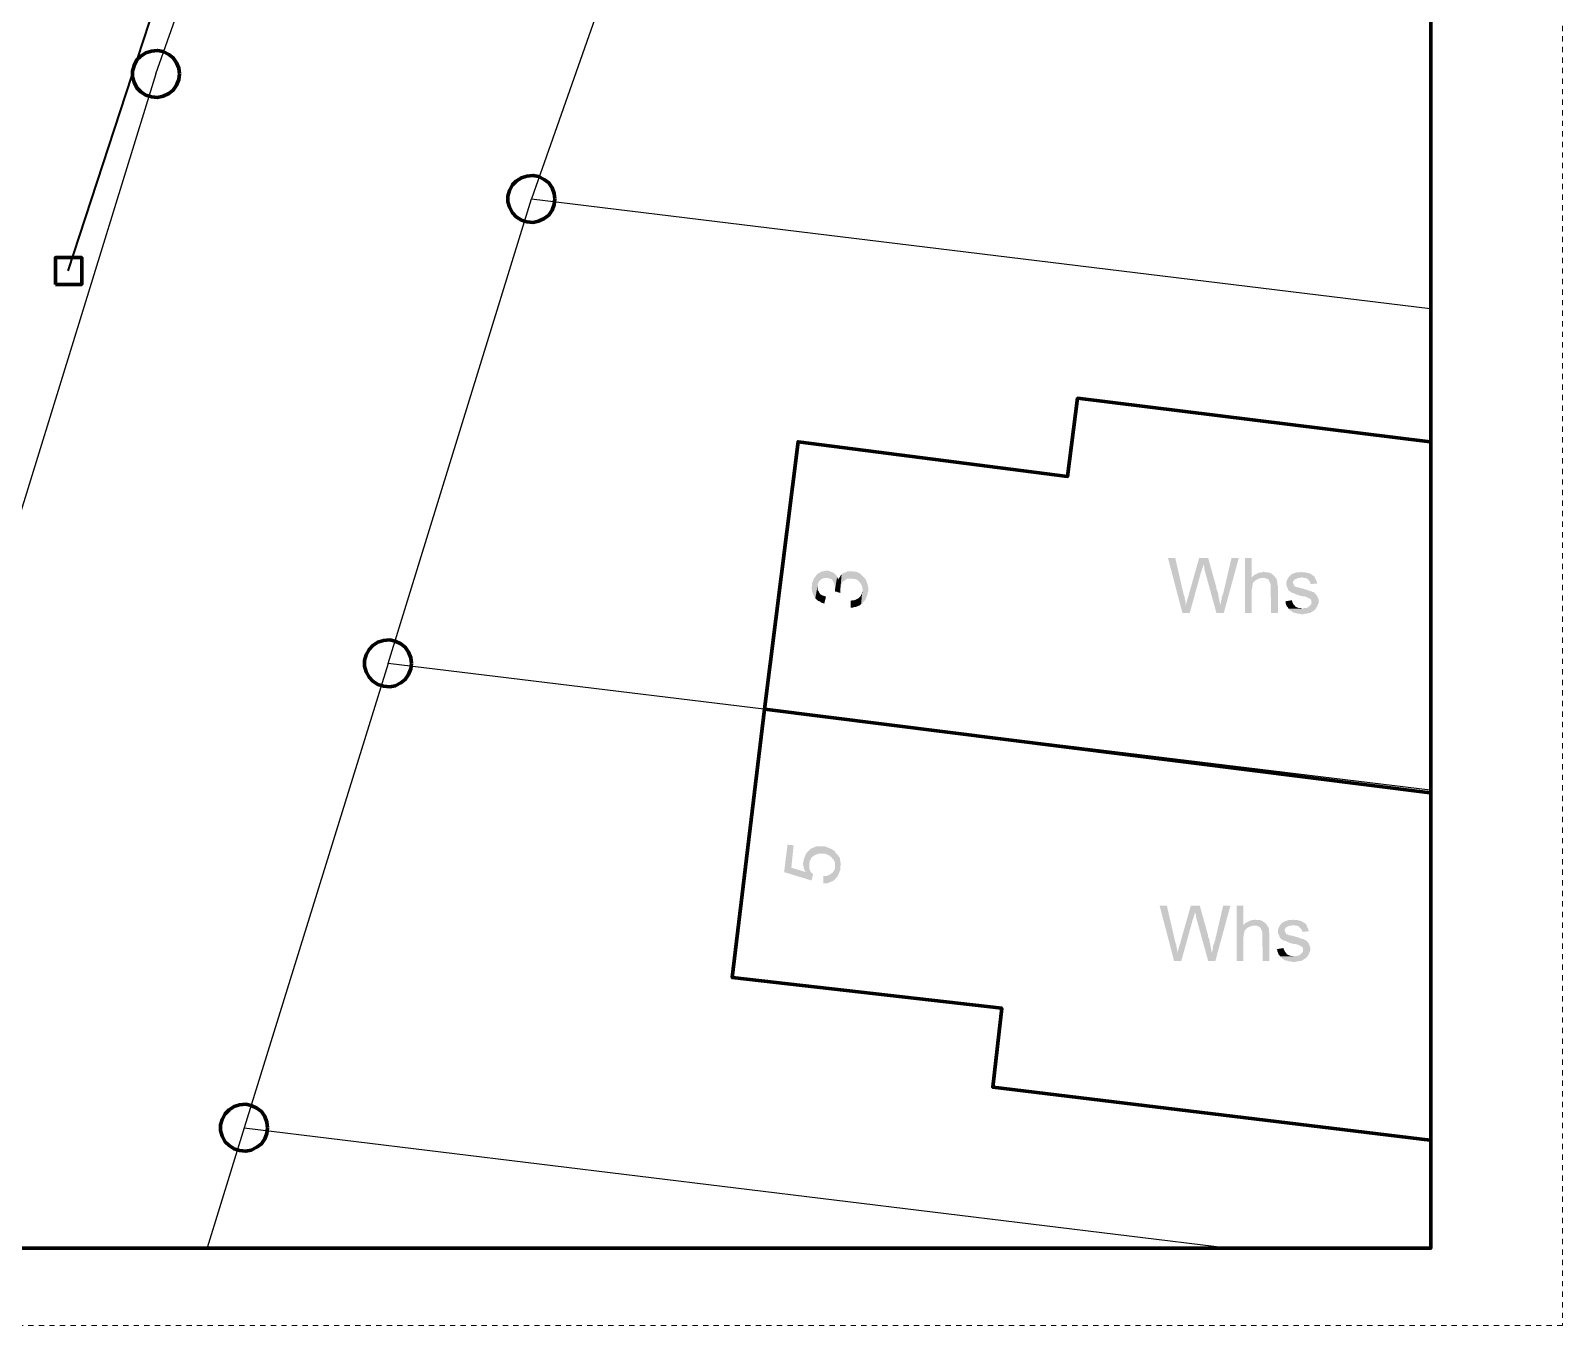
# Model space of a CAD drawing. Header units: metres. Extents: x -47 to 309, y -25 to 105.
# Drawn here: x 0.65 to 29.7, y 0 to 24.55 of the extents above; entities that cross this region are included whole.
import ezdxf

# ---------------------------------------------------------------- set-up
doc = ezdxf.new("R2010")
doc.units = ezdxf.units.M
doc.linetypes.add('AUSGEZOGEN', pattern=[0])
doc.linetypes.add('PUNKT2_S9', pattern=[0.001, 0, -0.001])
doc.layers.add('XR$1$STANDARD_1', color=7, linetype='AUSGEZOGEN', lineweight=25)

msp = doc.modelspace()

# ---------------------------------------------------------------- hatches: boundary and pattern name
at = {"layer": 'XR$1$STANDARD_1', "linetype": 'AUSGEZOGEN', "lineweight": 140, "transparency": 33554687}
h = msp.add_hatch(color=7, dxfattribs=at)
h.set_gradient(color2=(0, 0, 0), one_color=1)
h.paths.add_polyline_path([(22.3599, 14.5514), (22.2223, 14.5514), (22.4975, 13.5037), (22.561, 13.6519), (22.561, 13.6942), (22.5504, 13.7259), (22.5504, 13.7471), (22.5398, 13.7789), (22.5398, 13.8106), (22.5292, 13.8318), (22.5186, 13.8635)], flags=0)
h = msp.add_hatch(color=7, dxfattribs=at)
h.set_gradient(color2=(0, 0, 0), one_color=1)
h.paths.add_polyline_path([(22.9843, 14.5514), (22.815, 14.5514), (22.6139, 13.8424), (22.6139, 13.8318), (22.6033, 13.8212), (22.6033, 13.8), (22.5927, 13.7683), (22.5821, 13.7365), (22.5716, 13.6942), (22.561, 13.6519), (22.4975, 13.5037), (22.6351, 13.5037), (22.8573, 14.308), (22.8679, 14.308), (22.8679, 14.3398), (22.8785, 14.3609), (22.8891, 14.3927), (22.8891, 14.4244)], flags=0)
h = msp.add_hatch(color=7, dxfattribs=at)
h.set_gradient(color2=(0, 0, 0), one_color=1)
h.paths.add_polyline_path([(22.9843, 14.5514), (22.8891, 14.4244), (22.8996, 14.4033), (22.9102, 14.3821), (22.9102, 14.3503), (22.9208, 14.308), (23.143, 13.5037), (23.2171, 13.6519), (23.2065, 13.6836), (23.2065, 13.7048), (23.196, 13.7365), (23.196, 13.7577), (23.1854, 13.7894), (23.1854, 13.8212), (23.1748, 13.8424), (23.1748, 13.8741), (23.1642, 13.9059), (23.1536, 13.9376), (23.143, 13.9588), (23.143, 13.9905), (23.1325, 14.0223)], flags=0)
h = msp.add_hatch(color=7, dxfattribs=at)
h.set_gradient(color2=(0, 0, 0), one_color=1)
h.paths.add_polyline_path([(23.5664, 14.5514), (23.4288, 14.5514), (23.27, 13.8741), (23.2595, 13.8741), (23.2595, 13.8424), (23.2489, 13.8212), (23.2383, 13.7894), (23.2383, 13.7577), (23.2277, 13.7259), (23.2277, 13.7048), (23.2171, 13.673), (23.2171, 13.6519), (23.143, 13.5037), (23.2806, 13.5037)], flags=0)
h = msp.add_hatch(color=7, dxfattribs=at)
h.set_gradient(color2=(0, 0, 0), one_color=1)
h.paths.add_polyline_path([(23.8098, 14.5514), (23.6828, 14.5514), (23.6828, 13.5037), (23.8098, 13.5037), (23.8098, 13.9482), (23.8203, 13.9799), (23.8203, 14.0117), (23.8309, 14.0434), (23.8309, 14.0646), (23.8415, 14.0858), (23.8627, 14.1069), (23.8838, 14.1281), (23.905, 14.1387), (23.9262, 14.1493), (23.9579, 14.1598), (23.9897, 14.1704), (24.0108, 14.1704), (23.8098, 14.181)], flags=0)
h = msp.add_hatch(color=7, dxfattribs=at)
h.set_gradient(color2=(0, 0, 0), one_color=1)
h.paths.add_polyline_path([(15.4704, 14.0329), (15.4704, 14.0117), (15.4598, 13.9799), (15.4704, 13.9482), (15.4704, 13.9164), (15.481, 13.8953), (15.4916, 13.8635), (15.5022, 13.8424), (15.5128, 13.8212), (15.5128, 13.8106), (15.5339, 13.7894), (15.5763, 14.0223), (15.5763, 14.0434), (15.5868, 14.0752), (15.5974, 14.0963), (15.6186, 14.1175), (15.6397, 14.1387), (15.6503, 14.1493), (15.6715, 14.1598), (15.7032, 14.1704), (15.7773, 14.1704), (15.7985, 14.1598), (15.8302, 14.1493), (15.8514, 14.1387), (15.862, 14.1175), (15.8832, 14.0858), (15.8832, 14.0752), (15.8937, 14.054), (15.9043, 14.0223), (15.9043, 13.9376), (15.9467, 14.1916), (15.9361, 14.2128), (15.9149, 14.2339), (15.8937, 14.2551), (15.8832, 14.2657), (15.862, 14.2763), (15.8302, 14.2868), (15.8091, 14.2974), (15.7773, 14.308), (15.7244, 14.308), (15.6927, 14.2974), (15.6609, 14.2974), (15.6397, 14.2868), (15.6292, 14.2763), (15.608, 14.2657), (15.5868, 14.2551), (15.5657, 14.2339), (15.5445, 14.2128), (15.5233, 14.181), (15.5128, 14.1704), (15.5022, 14.1493), (15.4916, 14.1175), (15.481, 14.0963), (15.4704, 14.0646)], flags=0)
h = msp.add_hatch(color=7, dxfattribs=at)
h.set_gradient(color2=(0, 0, 0), one_color=1)
h.paths.add_polyline_path([(16.0313, 14.2339), (16.0102, 13.9799), (16.0102, 14.0011), (16.0207, 14.0329), (16.0313, 14.054), (16.0419, 14.0858), (16.0631, 14.1069), (16.0842, 14.1175), (16.0948, 14.1281), (16.1266, 14.1493), (16.1477, 14.1598), (16.243, 14.1598), (16.2641, 14.1493), (16.2959, 14.1493), (16.3171, 14.1387), (16.3488, 14.1175), (16.37, 14.0963), (16.3806, 14.0752), (16.4017, 14.054), (16.4123, 14.0329), (16.4229, 14.0011), (16.4229, 13.9799), (16.4335, 13.9482), (16.4229, 13.9164), (16.4017, 13.673), (16.4229, 13.6836), (16.4335, 13.7048), (16.4546, 13.7259), (16.4758, 13.7471), (16.4864, 13.7683), (16.497, 13.7894), (16.5075, 13.8212), (16.5181, 13.8424), (16.5287, 13.8741), (16.5287, 13.9059), (16.5393, 13.927), (16.5393, 13.9905), (16.5287, 14.0117), (16.5287, 14.0434), (16.5181, 14.0646), (16.5075, 14.0963), (16.497, 14.1175), (16.4864, 14.1493), (16.4652, 14.1704), (16.4441, 14.1916), (16.4229, 14.2128), (16.4017, 14.2339), (16.3806, 14.2551), (16.3594, 14.2657), (16.3382, 14.2763), (16.3065, 14.2868), (16.2747, 14.2868), (16.2536, 14.2974), (16.1477, 14.2974), (16.1266, 14.2868), (16.1054, 14.2763), (16.0736, 14.2657), (16.0525, 14.2551)], flags=0)
h = msp.add_hatch(color=7, dxfattribs=at)
h.set_gradient(color2=(0, 0, 0), one_color=1)
h.paths.add_polyline_path([(24.0426, 14.2868), (24.032, 14.2868), (24.0108, 14.2763), (23.9791, 14.2763), (23.9473, 14.2657), (23.9262, 14.2657), (23.905, 14.2445), (23.8733, 14.2339), (23.8521, 14.2233), (23.8309, 14.2022), (23.8098, 14.181), (24.0108, 14.1704), (24.0638, 14.1704), (24.0849, 14.1598), (24.1167, 14.1493), (24.1378, 14.1281), (24.1378, 14.1175), (24.1484, 14.1069), (24.159, 14.0752), (24.1696, 14.054), (24.1696, 13.9905), (24.1802, 13.5037), (24.3072, 13.5037), (24.3072, 14.0223), (24.2966, 14.054), (24.2966, 14.1069), (24.286, 14.1387), (24.2754, 14.1598), (24.2648, 14.1704), (24.2542, 14.1916), (24.2331, 14.2128), (24.2119, 14.2339), (24.1908, 14.2445), (24.1802, 14.2551), (24.159, 14.2657), (24.1273, 14.2763), (24.0743, 14.2763)], flags=0)
h = msp.add_hatch(color=7, dxfattribs=at)
h.set_gradient(color2=(0, 0, 0), one_color=1)
h.paths.add_polyline_path([(24.7516, 14.2868), (24.7199, 14.2763), (24.667, 14.2763), (24.6352, 14.2657), (24.6035, 14.2551), (24.5823, 14.2445), (24.5506, 14.2339), (24.5506, 14.2233), (24.5294, 14.2022), (24.5082, 14.181), (24.7728, 14.181), (24.8046, 14.1704), (24.8257, 14.1704), (24.8575, 14.1598), (24.8786, 14.1387), (24.8892, 14.1281), (24.9104, 14.1069), (24.921, 14.0858), (24.921, 14.054), (25.048, 14.0646), (25.048, 14.0858), (25.0374, 14.1175), (25.0268, 14.1387), (25.0162, 14.1598), (25.0056, 14.1916), (24.9845, 14.2128), (24.9633, 14.2233), (24.9316, 14.2445), (24.9104, 14.2551), (24.8892, 14.2657), (24.8681, 14.2657), (24.8363, 14.2763), (24.7834, 14.2763)], flags=0)
h = msp.add_hatch(color=7, dxfattribs=at)
h.set_gradient(color2=(0, 0, 0), one_color=1)
h.paths.add_polyline_path([(15.5339, 13.7894), (15.5445, 13.7683), (15.5657, 13.7577), (15.5868, 13.7365), (15.6186, 13.7259), (15.6397, 13.7048), (15.6715, 13.6942), (15.7032, 13.6836), (15.735, 13.8106), (15.7244, 13.8212), (15.6927, 13.8318), (15.6609, 13.8424), (15.6397, 13.8529), (15.6186, 13.8741), (15.608, 13.8953), (15.5974, 13.9164), (15.5763, 13.9376), (15.5763, 14.0223)], flags=0)
h = msp.add_hatch(color=7, dxfattribs=at)
h.set_gradient(color2=(0, 0, 0), one_color=1)
h.paths.add_polyline_path([(15.9043, 13.9164), (16.0102, 13.8847), (16.0102, 13.9799), (16.0313, 14.2339), (16.0102, 14.2128), (15.9996, 14.1916), (15.9784, 14.1598), (15.9678, 14.1387), (15.9572, 14.1598), (15.9467, 14.1916), (15.9043, 13.9376)], flags=0)
h = msp.add_hatch(color=7, dxfattribs=at)
h.set_gradient(color2=(0, 0, 0), one_color=1)
h.paths.add_polyline_path([(24.5082, 14.181), (24.4977, 14.1598), (24.4871, 14.1493), (24.4765, 14.1175), (24.4659, 14.0963), (24.4659, 14.0434), (24.4765, 14.0117), (24.4871, 13.9905), (24.4977, 13.9588), (24.5082, 13.9376), (24.5294, 13.9164), (24.5506, 13.9059), (24.5823, 13.8847), (24.6035, 13.8847), (24.6247, 13.8741), (24.6458, 13.8635), (24.6776, 13.8529), (24.6987, 13.8424), (24.7411, 13.8318), (24.7728, 13.8212), (24.8046, 13.8212), (24.8469, 13.8106), (24.8681, 13.8), (24.8892, 13.7894), (24.9104, 13.7789), (24.9316, 13.7683), (24.9421, 13.7365), (24.9421, 13.673), (24.921, 13.6519), (24.8998, 13.6307), (24.8892, 13.6201), (24.8681, 13.6095), (24.8363, 13.599), (24.8046, 13.599), (24.7728, 13.5884), (24.5082, 13.5884), (24.5294, 13.5672), (24.5506, 13.546), (24.5717, 13.5355), (24.5929, 13.5143), (24.6247, 13.5143), (24.6458, 13.5037), (24.6776, 13.4931), (24.7093, 13.4931), (24.7411, 13.4825), (24.794, 13.4825), (24.8257, 13.4931), (24.8575, 13.4931), (24.8786, 13.5037), (24.9104, 13.5037), (24.9316, 13.5143), (24.9633, 13.5355), (24.9845, 13.546), (25.0056, 13.5672), (25.0268, 13.5884), (25.0374, 13.6095), (25.048, 13.6201), (25.0586, 13.6413), (25.0691, 13.673), (25.0797, 13.6942), (25.0797, 13.7577), (25.0691, 13.7894), (25.0586, 13.8106), (25.048, 13.8424), (25.0374, 13.8529), (25.0162, 13.8741), (24.9951, 13.8953), (24.9633, 13.9059), (24.9527, 13.9164), (24.9316, 13.9164), (24.8998, 13.927), (24.8786, 13.9376), (24.8469, 13.9482), (24.8151, 13.9588), (24.7728, 13.9694), (24.7305, 13.9799), (24.6987, 13.9905), (24.6776, 13.9905), (24.6564, 14.0011), (24.6247, 14.0117), (24.6141, 14.0329), (24.6035, 14.054), (24.5929, 14.0752), (24.5929, 14.0963), (24.6141, 14.1281), (24.6352, 14.1493), (24.6458, 14.1493), (24.667, 14.1598), (24.6881, 14.1704), (24.7199, 14.1704), (24.7622, 14.181)], flags=0)
h = msp.add_hatch(color=7, dxfattribs=at)
h.set_gradient(color2=(0, 0, 0), one_color=1)
h.paths.add_polyline_path([(16.2006, 13.7365), (16.2006, 13.6095), (16.243, 13.6095), (16.2747, 13.6201), (16.2959, 13.6201), (16.3276, 13.6307), (16.3488, 13.6413), (16.3806, 13.6519), (16.4017, 13.673), (16.4229, 13.9164), (16.4229, 13.8847), (16.4123, 13.8635), (16.4017, 13.8424), (16.3806, 13.8106), (16.3594, 13.8), (16.3594, 13.7894), (16.3382, 13.7789), (16.3171, 13.7683), (16.2959, 13.7577), (16.2641, 13.7471), (16.2324, 13.7471)], flags=0)
h = msp.add_hatch(color=7, dxfattribs=at)
h.set_gradient(color2=(0, 0, 0), one_color=1)
h.paths.add_polyline_path([(24.5717, 13.7471), (24.4447, 13.7259), (24.4553, 13.7154), (24.4553, 13.6836), (24.4659, 13.6624), (24.4765, 13.6307), (24.4977, 13.6095), (24.5082, 13.5884), (24.7728, 13.5884), (24.7411, 13.599), (24.7093, 13.599), (24.6776, 13.6095), (24.6564, 13.6201), (24.6352, 13.6307), (24.6247, 13.6519), (24.6035, 13.673), (24.5929, 13.6942), (24.5823, 13.7154)], flags=0)
h = msp.add_hatch(color=7, dxfattribs=at)
h.set_gradient(color2=(0, 0, 0), one_color=1)
h.paths.add_polyline_path([(15.0048, 9.1118), (14.9413, 8.5932), (15.4598, 8.4345), (15.4916, 8.5509), (15.481, 8.5615), (15.4598, 8.5827), (15.4387, 8.6038), (15.4281, 8.6356), (15.4175, 8.6673), (15.4175, 8.752), (15.4281, 9.0166), (15.4069, 8.9954), (15.354, 8.5932), (15.0789, 8.6779), (15.1212, 9.1012)], flags=0)
h = msp.add_hatch(color=7, dxfattribs=at)
h.set_gradient(color2=(0, 0, 0), one_color=1)
h.paths.add_polyline_path([(15.4281, 9.0166), (15.4175, 8.752), (15.4175, 8.7626), (15.4281, 8.7943), (15.4281, 8.8155), (15.4493, 8.8367), (15.4598, 8.8684), (15.481, 8.8896), (15.5022, 8.9002), (15.5128, 8.9107), (15.5339, 8.9213), (15.5657, 8.9319), (15.5868, 8.9425), (15.6821, 8.9425), (15.7138, 8.9425), (15.7456, 8.9319), (15.7667, 8.9213), (15.7985, 8.9107), (15.8197, 8.8896), (15.8408, 8.879), (15.8514, 8.8578), (15.862, 8.8472), (15.8832, 8.8261), (15.8937, 8.8049), (15.9043, 8.7732), (15.9043, 8.6885), (15.9361, 8.9425), (15.9149, 8.9637), (15.9149, 8.9742), (15.8937, 8.9954), (15.8726, 9.006), (15.8514, 9.0271), (15.8197, 9.0377), (15.7985, 9.0483), (15.7667, 9.0589), (15.7456, 9.0695), (15.7138, 9.0801), (15.5551, 9.0801), (15.5233, 9.0695), (15.5022, 9.0589), (15.481, 9.0483), (15.4493, 9.0377)], flags=0)
h = msp.add_hatch(color=7, dxfattribs=at)
h.set_gradient(color2=(0, 0, 0), one_color=1)
h.paths.add_polyline_path([(15.3117, 8.7943), (15.3011, 8.7837), (15.3011, 8.7308), (15.3117, 8.6991), (15.3117, 8.6779), (15.3223, 8.6462), (15.3328, 8.625), (15.354, 8.5932), (15.4069, 8.9954), (15.3858, 8.9742), (15.3646, 8.9531), (15.354, 8.9319), (15.3434, 8.9107), (15.3328, 8.879), (15.3223, 8.8578), (15.3117, 8.8261)], flags=0)
h = msp.add_hatch(color=7, dxfattribs=at)
h.set_gradient(color2=(0, 0, 0), one_color=1)
h.paths.add_polyline_path([(15.6821, 8.5192), (15.6821, 8.3816), (15.7562, 8.3816), (15.7879, 8.3922), (15.8091, 8.4028), (15.8302, 8.4133), (15.862, 8.4239), (15.8832, 8.4345), (15.9043, 8.4557), (15.9255, 8.4768), (15.9361, 8.498), (15.9572, 8.5192), (15.9678, 8.5403), (15.9784, 8.5615), (15.989, 8.5932), (15.9996, 8.6144), (16.0102, 8.6462), (16.0102, 8.7202), (16.0207, 8.7414), (16.0102, 8.7732), (16.0102, 8.8049), (15.9996, 8.8261), (15.9996, 8.8578), (15.989, 8.879), (15.9678, 8.9002), (15.9572, 8.9213), (15.9361, 8.9425), (15.9043, 8.6885), (15.9043, 8.6567), (15.8937, 8.6356), (15.8832, 8.6144), (15.862, 8.5827), (15.8408, 8.5721), (15.8197, 8.5509), (15.7985, 8.5403), (15.7773, 8.5298), (15.7456, 8.5192), (15.7138, 8.5192)], flags=0)
h = msp.add_hatch(color=7, dxfattribs=at)
h.set_gradient(color2=(0, 0, 0), one_color=1)
h.paths.add_polyline_path([(22.2012, 7.9583), (22.0636, 7.9583), (22.3387, 6.9106), (22.4022, 7.0587), (22.4022, 7.1011), (22.3917, 7.1328), (22.3917, 7.154), (22.3811, 7.1857), (22.3811, 7.2175), (22.3705, 7.2386), (22.3599, 7.2704)], flags=0)
h = msp.add_hatch(color=7, dxfattribs=at)
h.set_gradient(color2=(0, 0, 0), one_color=1)
h.paths.add_polyline_path([(22.8256, 7.9583), (22.6562, 7.9583), (22.4552, 7.2492), (22.4552, 7.2386), (22.4446, 7.2281), (22.4446, 7.2069), (22.434, 7.1751), (22.4234, 7.1434), (22.4128, 7.1011), (22.4022, 7.0587), (22.3387, 6.9106), (22.4763, 6.9106), (22.6986, 7.7149), (22.7091, 7.7149), (22.7091, 7.7466), (22.7197, 7.7678), (22.7303, 7.7995), (22.7303, 7.8313)], flags=0)
h = msp.add_hatch(color=7, dxfattribs=at)
h.set_gradient(color2=(0, 0, 0), one_color=1)
h.paths.add_polyline_path([(22.8256, 7.9583), (22.7303, 7.8313), (22.7409, 7.8101), (22.7515, 7.7889), (22.7515, 7.7572), (22.7621, 7.7149), (22.9843, 6.9106), (23.0584, 7.0587), (23.0478, 7.0905), (23.0478, 7.1116), (23.0372, 7.1434), (23.0372, 7.1646), (23.0266, 7.1963), (23.0266, 7.2281), (23.016, 7.2492), (23.016, 7.281), (23.0055, 7.3127), (22.9949, 7.3445), (22.9843, 7.3656), (22.9843, 7.3974), (22.9737, 7.4291)], flags=0)
h = msp.add_hatch(color=7, dxfattribs=at)
h.set_gradient(color2=(0, 0, 0), one_color=1)
h.paths.add_polyline_path([(23.4076, 7.9583), (23.27, 7.9583), (23.1113, 7.281), (23.1007, 7.281), (23.1007, 7.2492), (23.0901, 7.2281), (23.0795, 7.1963), (23.0795, 7.1646), (23.069, 7.1328), (23.069, 7.1116), (23.0584, 7.0799), (23.0584, 7.0587), (22.9843, 6.9106), (23.1219, 6.9106)], flags=0)
h = msp.add_hatch(color=7, dxfattribs=at)
h.set_gradient(color2=(0, 0, 0), one_color=1)
h.paths.add_polyline_path([(23.651, 7.9583), (23.524, 7.9583), (23.524, 6.9106), (23.651, 6.9106), (23.651, 7.355), (23.6616, 7.3868), (23.6616, 7.4185), (23.6722, 7.4503), (23.6722, 7.4715), (23.6828, 7.4926), (23.7039, 7.5138), (23.7251, 7.535), (23.7463, 7.5455), (23.7674, 7.5561), (23.7992, 7.5667), (23.8309, 7.5773), (23.8521, 7.5773), (23.651, 7.5879)], flags=0)
h = msp.add_hatch(color=7, dxfattribs=at)
h.set_gradient(color2=(0, 0, 0), one_color=1)
h.paths.add_polyline_path([(23.8838, 7.6937), (23.8733, 7.6937), (23.8521, 7.6831), (23.8203, 7.6831), (23.7886, 7.6725), (23.7674, 7.6725), (23.7463, 7.6514), (23.7145, 7.6408), (23.6934, 7.6302), (23.6722, 7.609), (23.651, 7.5879), (23.8521, 7.5773), (23.905, 7.5773), (23.9262, 7.5667), (23.9579, 7.5561), (23.9791, 7.535), (23.9791, 7.5244), (23.9897, 7.5138), (24.0003, 7.482), (24.0108, 7.4609), (24.0108, 7.3974), (24.0214, 6.9106), (24.1484, 6.9106), (24.1484, 7.4291), (24.1378, 7.4609), (24.1378, 7.5138), (24.1273, 7.5455), (24.1167, 7.5667), (24.1061, 7.5773), (24.0955, 7.5985), (24.0743, 7.6196), (24.0532, 7.6408), (24.032, 7.6514), (24.0214, 7.662), (24.0003, 7.6725), (23.9685, 7.6831), (23.9156, 7.6831)], flags=0)
h = msp.add_hatch(color=7, dxfattribs=at)
h.set_gradient(color2=(0, 0, 0), one_color=1)
h.paths.add_polyline_path([(24.3495, 7.5879), (24.3389, 7.5667), (24.3283, 7.5561), (24.3177, 7.5244), (24.3072, 7.5032), (24.3072, 7.4503), (24.3177, 7.4185), (24.3283, 7.3974), (24.3389, 7.3656), (24.3495, 7.3445), (24.3707, 7.3233), (24.3918, 7.3127), (24.4236, 7.2915), (24.4447, 7.2915), (24.4659, 7.281), (24.4871, 7.2704), (24.5188, 7.2598), (24.54, 7.2492), (24.5823, 7.2386), (24.6141, 7.2281), (24.6458, 7.2281), (24.6881, 7.2175), (24.7093, 7.2069), (24.7305, 7.1963), (24.7516, 7.1857), (24.7728, 7.1751), (24.7834, 7.1434), (24.7834, 7.0799), (24.7622, 7.0587), (24.7411, 7.0376), (24.7305, 7.027), (24.7093, 7.0164), (24.6776, 7.0058), (24.6458, 7.0058), (24.6141, 6.9952), (24.3495, 6.9952), (24.3707, 6.9741), (24.3918, 6.9529), (24.413, 6.9423), (24.4342, 6.9211), (24.4659, 6.9211), (24.4871, 6.9106), (24.5188, 6.9), (24.5506, 6.9), (24.5823, 6.8894), (24.6352, 6.8894), (24.667, 6.9), (24.6987, 6.9), (24.7199, 6.9106), (24.7516, 6.9106), (24.7728, 6.9211), (24.8046, 6.9423), (24.8257, 6.9529), (24.8469, 6.9741), (24.8681, 6.9952), (24.8786, 7.0164), (24.8892, 7.027), (24.8998, 7.0481), (24.9104, 7.0799), (24.921, 7.1011), (24.921, 7.1646), (24.9104, 7.1963), (24.8998, 7.2175), (24.8892, 7.2492), (24.8786, 7.2598), (24.8575, 7.281), (24.8363, 7.3021), (24.8046, 7.3127), (24.794, 7.3233), (24.7728, 7.3233), (24.7411, 7.3339), (24.7199, 7.3445), (24.6881, 7.355), (24.6564, 7.3656), (24.6141, 7.3762), (24.5717, 7.3868), (24.54, 7.3974), (24.5188, 7.3974), (24.4977, 7.408), (24.4659, 7.4185), (24.4553, 7.4397), (24.4447, 7.4609), (24.4342, 7.482), (24.4342, 7.5032), (24.4553, 7.535), (24.4765, 7.5561), (24.4871, 7.5561), (24.5082, 7.5667), (24.5294, 7.5773), (24.5612, 7.5773), (24.6035, 7.5879)], flags=0)
h = msp.add_hatch(color=7, dxfattribs=at)
h.set_gradient(color2=(0, 0, 0), one_color=1)
h.paths.add_polyline_path([(24.5929, 7.6937), (24.5612, 7.6831), (24.5082, 7.6831), (24.4765, 7.6725), (24.4447, 7.662), (24.4236, 7.6514), (24.3918, 7.6408), (24.3918, 7.6302), (24.3707, 7.609), (24.3495, 7.5879), (24.6141, 7.5879), (24.6458, 7.5773), (24.667, 7.5773), (24.6987, 7.5667), (24.7199, 7.5455), (24.7305, 7.535), (24.7516, 7.5138), (24.7622, 7.4926), (24.7622, 7.4609), (24.8892, 7.4715), (24.8892, 7.4926), (24.8786, 7.5244), (24.8681, 7.5455), (24.8575, 7.5667), (24.8469, 7.5985), (24.8257, 7.6196), (24.8046, 7.6302), (24.7728, 7.6514), (24.7516, 7.662), (24.7305, 7.6725), (24.7093, 7.6725), (24.6776, 7.6831), (24.6247, 7.6831)], flags=0)
h = msp.add_hatch(color=7, dxfattribs=at)
h.set_gradient(color2=(0, 0, 0), one_color=1)
h.paths.add_polyline_path([(24.413, 7.154), (24.286, 7.1328), (24.2966, 7.1222), (24.2966, 7.0905), (24.3072, 7.0693), (24.3177, 7.0376), (24.3389, 7.0164), (24.3495, 6.9952), (24.6141, 6.9952), (24.5823, 7.0058), (24.5506, 7.0058), (24.5188, 7.0164), (24.4977, 7.027), (24.4765, 7.0376), (24.4659, 7.0587), (24.4447, 7.0799), (24.4342, 7.1011), (24.4236, 7.1222)], flags=0)

# ---------------------------------------------------------------- linework, layer by layer
at = {"layer": 'XR$1$STANDARD_1', "color": 7, "linetype": 'AUSGEZOGEN', "lineweight": -3, "transparency": 33554687}
for p, q in [((3.0249, 23.7268), (4.4959, 27.8859)), ((3.0249, 23.7268), (-3.854, 1.4709)), ((10.1472, 21.3562), (27.1963, 19.282)), ((7.4274, 12.5512), (4.697, 3.7463)), ((4.697, 3.7463), (3.9985, 1.4709)), ((4.697, 3.7463), (23.3547, 1.4709))]:
    msp.add_line(p, q, dxfattribs=at)
at = {"layer": 'XR$1$STANDARD_1', "color": 7, "linetype": 'PUNKT2_S9', "lineweight": 13, "transparency": 33554687}
msp.add_lwpolyline([(-44.5559, 105.0398), (29.7039, 105.0398), (29.7039, 0), (-44.5559, 0), (-44.5559, 105.0398)], close=True, dxfattribs=at)
at = {"layer": 'XR$1$STANDARD_1', "color": 7, "linetype": 'AUSGEZOGEN', "lineweight": 200, "transparency": 33554687}
msp.add_lwpolyline([(-43.1801, 94.0821), (5.5754, 94.0821), (5.5754, 102.8342), (27.2069, 102.8342), (27.2069, 1.4604), (-43.1801, 1.4604), (-43.1801, 94.0821)], close=True, dxfattribs=at)
at = {"layer": 'XR$1$STANDARD_1', "color": 7, "linetype": 'AUSGEZOGEN', "lineweight": -3, "transparency": 33554687}
for points in [[(27.1963, 67.212), (18.9945, 46.5013), (10.1472, 21.3562)], [(27.1963, 10.1489), (7.4274, 12.5512), (10.1472, 21.3562)]]:
    msp.add_lwpolyline(points, dxfattribs=at)
at = {"layer": 'XR$1$STANDARD_1', "color": 40, "linetype": 'AUSGEZOGEN', "lineweight": 35, "transparency": 33554687}
msp.add_lwpolyline([(1.3634, 19.991), (3.3424, 26.0445), (5.9564, 33.5478), (6.7607, 36.3417), (8.1894, 40.4055), (9.5334, 44.2365), (11.4383, 49.3375), (13.9041, 56.2799), (14.9413, 59.8252)], dxfattribs=at)
at = {"layer": 'XR$1$STANDARD_1', "color": 7, "linetype": 'AUSGEZOGEN', "lineweight": 140, "transparency": 33554687}
for points in [[(3.4694, 23.7268), (3.4588, 23.8326), (3.4165, 23.9385), (3.353, 24.0337), (3.2683, 24.0972), (3.1625, 24.1501), (3.0567, 24.1713), (2.9402, 24.1607), (2.8344, 24.129), (2.7392, 24.0655), (2.6651, 23.9914), (2.6122, 23.8856), (2.5804, 23.7797), (2.5804, 23.6739), (2.6122, 23.5681), (2.6651, 23.4622), (2.7392, 23.3882), (2.8344, 23.3247), (2.9402, 23.2929), (3.0567, 23.2823), (3.1625, 23.3035), (3.2683, 23.3564), (3.353, 23.4199), (3.4165, 23.5152), (3.4588, 23.621), (3.4694, 23.7268)], [(10.5917, 21.3562), (10.5811, 21.4621), (10.5388, 21.5679), (10.4753, 21.6631), (10.3906, 21.7266), (10.2848, 21.7796), (10.179, 21.8007), (10.0625, 21.7901), (9.9567, 21.7584), (9.8615, 21.6949), (9.7874, 21.6208), (9.7345, 21.515), (9.7027, 21.4091), (9.7027, 21.3033), (9.7345, 21.1975), (9.7874, 21.0917), (9.8615, 21.0176), (9.9567, 20.9541), (10.0625, 20.9223), (10.179, 20.9118), (10.2848, 20.9329), (10.3906, 20.9858), (10.4753, 21.0493), (10.5388, 21.1446), (10.5811, 21.2504), (10.5917, 21.3562)], [(7.8719, 12.5512), (7.8613, 12.6571), (7.819, 12.7629), (7.7555, 12.8581), (7.6708, 12.9216), (7.565, 12.9746), (7.4591, 12.9957), (7.3427, 12.9851), (7.2369, 12.9534), (7.1417, 12.8899), (7.0676, 12.8158), (7.0147, 12.71), (6.9829, 12.6042), (6.9829, 12.4983), (7.0147, 12.3925), (7.0676, 12.2867), (7.1417, 12.2126), (7.2369, 12.1491), (7.3427, 12.1173), (7.4591, 12.1068), (7.565, 12.1279), (7.6708, 12.1808), (7.7555, 12.2443), (7.819, 12.3396), (7.8613, 12.4454), (7.8719, 12.5512)], [(5.1415, 3.7463), (5.1309, 3.8521), (5.0886, 3.9579), (5.0251, 4.0532), (4.9404, 4.1167), (4.8346, 4.1696), (4.7288, 4.1908), (4.6123, 4.1802), (4.5065, 4.1484), (4.4113, 4.0849), (4.3372, 4.0108), (4.2843, 3.905), (4.2525, 3.7992), (4.2525, 3.6934), (4.2843, 3.5875), (4.3372, 3.4817), (4.4113, 3.4076), (4.5065, 3.3441), (4.6123, 3.3124), (4.7288, 3.3018), (4.8346, 3.323), (4.9404, 3.3759), (5.0251, 3.4394), (5.0886, 3.5346), (5.1309, 3.6404), (5.1415, 3.7463)]]:
    msp.add_lwpolyline(points, close=True, dxfattribs=at)
at = {"layer": 'XR$1$STANDARD_1', "color": 62, "linetype": 'AUSGEZOGEN', "lineweight": 140, "transparency": 33554687}
msp.add_lwpolyline([(1.12, 19.737), (1.12, 20.245), (1.6174, 20.245), (1.6174, 19.737), (1.12, 19.737)], close=True, dxfattribs=at)
at = {"layer": 'XR$1$STANDARD_1', "color": 7, "linetype": 'AUSGEZOGEN', "lineweight": 140, "transparency": 33554687}
for points in [[(27.1963, 16.7527), (20.5079, 17.5781), (20.3174, 16.0965), (15.2058, 16.7527), (14.5709, 11.6834), (27.1963, 10.096)], [(14.5709, 11.6834), (13.9571, 6.5931), (19.0686, 6.011), (18.8993, 4.5188), (27.1963, 3.5134)]]:
    msp.add_lwpolyline(points, dxfattribs=at)

doc.saveas('drawing.dxf')
